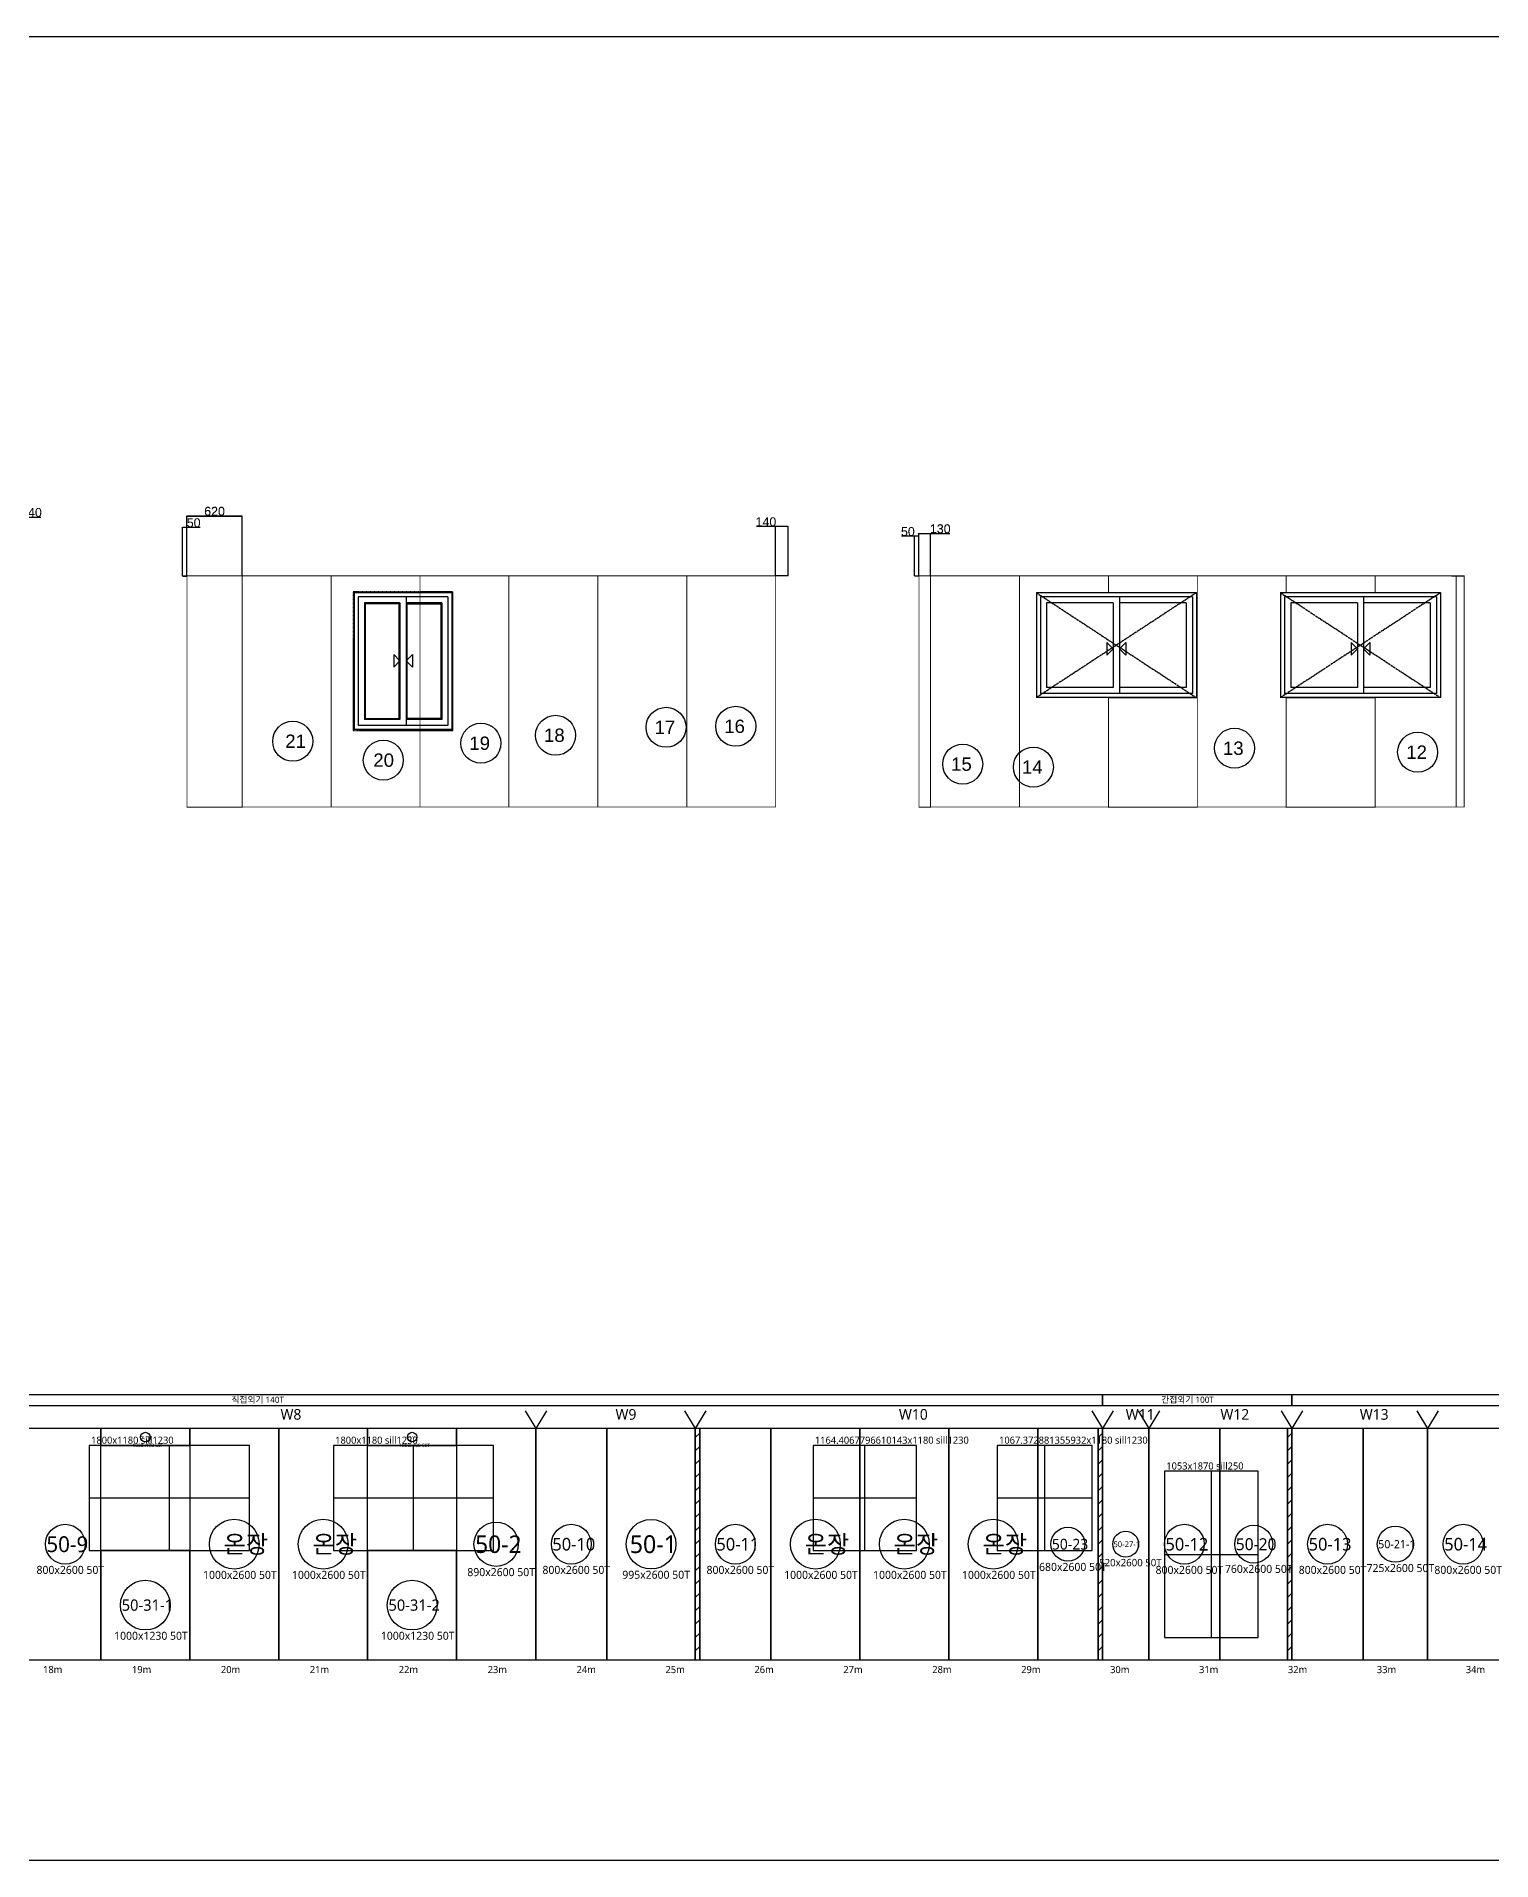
# Model space of a CAD drawing. Header units: millimetres. Extents: x 55547 to 190849, y 191990 to 326950.
# Drawn here: x 78426 to 94789, y 279763 to 300279 of the extents above; entities that cross this region are included whole.
import ezdxf
from ezdxf.enums import TextEntityAlignment as Align

# ---------------------------------------------------------------- set-up
doc = ezdxf.new("R2010")
doc.units = ezdxf.units.MM
doc.linetypes.add('CENTER2', pattern=[1.125, 0.75, -0.125, 0.125, -0.125])
doc.linetypes.add('HID', pattern=[3, 2, -1])
doc.layers.get('Defpoints').update_dxf_attribs({"color": 144})
for name, color, linetype in [('000_50T 1pcs', 3, 'Continuous'), ('000_90T 2pcs', 4, 'Continuous'), ('000_90T 갯수', 2, 'Continuous'), ('000_삭제분', 4, 'Continuous'), ('AA-DWXM-WIND', 4, 'Continuous'), ('ELEV_INSUL', 4, 'Continuous'), ('ELEV_INSUL_LAP', 30, 'Continuous'), ('ELEV_INSUL_TXT', 2, 'Continuous'), ('ELEV_OUTLINE', 7, 'Continuous'), ('ELEV_TEXT', 7, 'Continuous'), ('ELEV_WALL_DIV', 8, 'Continuous'), ('ELEV_WINDOW', 5, 'Continuous'), ('WID', 4, 'Continuous'), ('YE-E-DOOR', 4, 'Continuous')]:
    doc.layers.add(name, color=color, linetype=linetype)
doc.styles.add('ELEV_KR', font='malgun.ttf')
doc.styles.get("Standard").update_dxf_attribs({"font": 'arial.ttf'})
doc.dimstyles.new('ISO-25', dxfattribs={"dimtxt": 2.5, "dimasz": 2.5, "dimexe": 1.25, "dimexo": 0.625, "dimtad": 1, "dimtxsty": 'Standard', "dimcen": 2.5, "dimadec": 0, "dimazin": 0, "dimtfac": 1, "dimtmove": 0, "dimatfit": 3, "dimfxl": 1, "dimarcsym": 0})

# ---------------------------------------------------------------- blocks, each defined once
blk = doc.blocks.new('G$C6F4305BB')
at = {"layer": 'YE-E-DOOR', "color": 5}
for p, q in [((-1800, 1180), (0, 1180)), ((-1800, 1180), (-1800, 0)), ((0, 1180), (0, 0)), ((-1800, 0), (0, 0))]:
    blk.add_line(p, q, dxfattribs=at)
at = {"layer": 'YE-E-DOOR', "color": 8}
for p, q in [((-1755, 1135), (-45, 1135)), ((-1755, 1135), (-1755, 45)), ((-1685, 1065), (-1685, 115)), ((-1685, 1065), (-935, 1065)), ((-935, 1135), (-935, 45)), ((-865, 1065), (-115, 1065)), ((-865, 1065), (-865, 115)), ((-115, 1065), (-115, 115)), ((-45, 1135), (-45, 45)), ((-1755, 45), (-45, 45)), ((-1685, 115), (-935, 115)), ((-865, 115), (-115, 115))]:
    blk.add_line(p, q, dxfattribs=at)
for points in [[(-1006, 621), (-1006, 479), (-935, 550)], [(-794, 621), (-794, 479), (-865, 550)]]:
    blk.add_lwpolyline(points, close=True, dxfattribs=at)
blk = doc.blocks.new('*D598')
at = {"layer": '000_90T 2pcs', "color": 0, "lineweight": -2, "transparency": 16777216}
for p, q in [((88301, 294659), (88154, 294659)), ((88301, 294213), (88301, 294660)), ((88349, 294659), (88304, 294659)), ((88351, 294213), (88351, 294660))]:
    blk.add_line(p, q, dxfattribs=at)
at = {"layer": '000_90T 2pcs', "color": 0, "transparency": 16777216}
for points in [[(88304, 294659), (88304, 294658), (88301, 294659)], [(88349, 294659), (88349, 294658), (88351, 294659)]]:
    blk.add_solid(points, dxfattribs=at)
at = {"layer": 'Defpoints', "color": 0, "transparency": 16777216}
for p in [(88301, 294659), (88301, 294213), (88351, 294213)]:
    blk.add_point(p, dxfattribs=at)
at = {"layer": '000_90T 2pcs', "color": 0, "lineweight": 30, "transparency": 16777216, "insert": (88226, 294710), "char_height": 100, "attachment_point": 5}
blk.add_mtext('50', dxfattribs=at)
blk = doc.blocks.new('*D599')
at = {"layer": '000_90T 2pcs', "color": 0, "lineweight": -2, "transparency": 16777216}
for p, q in [((88351, 294214), (88351, 294691)), ((88354, 294690), (88479, 294690)), ((88481, 294213), (88481, 294691)), ((88481, 294690), (88696, 294690))]:
    blk.add_line(p, q, dxfattribs=at)
at = {"layer": '000_90T 2pcs', "color": 0, "transparency": 16777216}
for points in [[(88354, 294691), (88354, 294690), (88351, 294690)], [(88479, 294691), (88479, 294690), (88481, 294690)]]:
    blk.add_solid(points, dxfattribs=at)
at = {"layer": 'Defpoints', "color": 0, "transparency": 16777216}
for p in [(88481, 294690), (88351, 294213), (88481, 294213)]:
    blk.add_point(p, dxfattribs=at)
at = {"layer": '000_90T 2pcs', "color": 0, "lineweight": 30, "transparency": 16777216, "insert": (88590, 294742), "char_height": 100, "attachment_point": 5}
blk.add_mtext('130', dxfattribs=at)
blk = doc.blocks.new('*D600')
at = {"layer": '000_90T 2pcs', "color": 0, "lineweight": -2, "transparency": 16777216}
for p, q in [((86739, 294768), (86524, 294768)), ((86739, 294213), (86739, 294770)), ((86877, 294768), (86742, 294768)), ((86879, 294213), (86879, 294770))]:
    blk.add_line(p, q, dxfattribs=at)
at = {"layer": '000_90T 2pcs', "color": 0, "transparency": 16777216}
for points in [[(86742, 294769), (86742, 294768), (86739, 294768)], [(86877, 294769), (86877, 294768), (86879, 294768)]]:
    blk.add_solid(points, dxfattribs=at)
at = {"layer": 'Defpoints', "color": 0, "transparency": 16777216}
for p in [(86739, 294768), (86739, 294213), (86879, 294213)]:
    blk.add_point(p, dxfattribs=at)
at = {"layer": '000_90T 2pcs', "color": 0, "lineweight": 30, "transparency": 16777216, "insert": (86630, 294820), "char_height": 100, "attachment_point": 5}
blk.add_mtext('140', dxfattribs=at)
blk = doc.blocks.new('*D601')
at = {"layer": '000_90T 2pcs', "color": 0, "lineweight": -2, "transparency": 16777216}
for p, q in [((80069, 294213), (80069, 294759)), ((80072, 294758), (80117, 294758)), ((80119, 294213), (80119, 294759)), ((80119, 294758), (80266, 294758))]:
    blk.add_line(p, q, dxfattribs=at)
at = {"layer": '000_90T 2pcs', "color": 0, "transparency": 16777216}
for points in [[(80072, 294758), (80072, 294757), (80069, 294758)], [(80117, 294758), (80117, 294757), (80119, 294758)]]:
    blk.add_solid(points, dxfattribs=at)
at = {"layer": 'Defpoints', "color": 0, "transparency": 16777216}
for p in [(80119, 294758), (80069, 294213), (80119, 294213)]:
    blk.add_point(p, dxfattribs=at)
at = {"layer": '000_90T 2pcs', "color": 0, "lineweight": 30, "transparency": 16777216, "insert": (80194, 294809), "char_height": 100, "attachment_point": 5}
blk.add_mtext('50', dxfattribs=at)
blk = doc.blocks.new('*D602')
at = {"layer": '000_90T 2pcs', "color": 0, "lineweight": -2, "transparency": 16777216}
for p, q in [((80119, 294214), (80119, 294888)), ((80122, 294887), (80737, 294887)), ((80739, 294213), (80739, 294888))]:
    blk.add_line(p, q, dxfattribs=at)
at = {"layer": '000_90T 2pcs', "color": 0, "transparency": 16777216}
for points in [[(80122, 294887), (80122, 294886), (80119, 294887)], [(80737, 294887), (80737, 294886), (80739, 294887)]]:
    blk.add_solid(points, dxfattribs=at)
at = {"layer": 'Defpoints', "color": 0, "transparency": 16777216}
for p in [(80739, 294887), (80119, 294213), (80739, 294213)]:
    blk.add_point(p, dxfattribs=at)
at = {"layer": '000_90T 2pcs', "color": 0, "lineweight": 30, "transparency": 16777216, "insert": (80429, 294939), "char_height": 100, "attachment_point": 5}
blk.add_mtext('620', dxfattribs=at)
blk = doc.blocks.new('*D603')
at = {"layer": '000_50T 1pcs', "color": 0, "lineweight": -2, "transparency": 16777216}
for p, q in [((78121, 294213), (78121, 294874)), ((78124, 294873), (78259, 294873)), ((78261, 294213), (78261, 294874)), ((78261, 294873), (78476, 294873))]:
    blk.add_line(p, q, dxfattribs=at)
at = {"layer": '000_50T 1pcs', "color": 0, "transparency": 16777216}
for points in [[(78124, 294873), (78124, 294872), (78121, 294873)], [(78259, 294873), (78259, 294872), (78261, 294873)]]:
    blk.add_solid(points, dxfattribs=at)
at = {"layer": 'Defpoints', "color": 0, "transparency": 16777216}
for p in [(78261, 294873), (78121, 294213), (78261, 294213)]:
    blk.add_point(p, dxfattribs=at)
at = {"layer": '000_50T 1pcs', "color": 0, "lineweight": 30, "transparency": 16777216, "insert": (78370, 294925), "char_height": 100, "attachment_point": 5}
blk.add_mtext('140', dxfattribs=at)
blk = doc.blocks.new('*D541')
at = {"layer": '000_삭제분', "color": 0, "lineweight": -2, "transparency": 16777216}
for p, q in [((88351, 294211), (88351, 294689)), ((88354, 294688), (88479, 294688)), ((88481, 294211), (88481, 294689)), ((88481, 294688), (88696, 294688))]:
    blk.add_line(p, q, dxfattribs=at)
at = {"layer": '000_삭제분', "color": 0, "transparency": 16777216}
for points in [[(88354, 294688), (88354, 294687), (88351, 294688)], [(88479, 294688), (88479, 294687), (88481, 294688)]]:
    blk.add_solid(points, dxfattribs=at)
at = {"layer": 'Defpoints', "color": 0, "transparency": 16777216}
for p in [(88481, 294688), (88351, 294211), (88481, 294210)]:
    blk.add_point(p, dxfattribs=at)
at = {"layer": '000_삭제분', "color": 0, "lineweight": 30, "transparency": 16777216, "insert": (88590, 294739), "char_height": 100, "attachment_point": 5}
blk.add_mtext('130', dxfattribs=at)
blk = doc.blocks.new('*D542')
at = {"layer": '000_삭제분', "color": 0, "lineweight": -2, "transparency": 16777216}
for p, q in [((80119, 294211), (80119, 294886)), ((80122, 294884), (80737, 294884)), ((80739, 294211), (80739, 294886))]:
    blk.add_line(p, q, dxfattribs=at)
at = {"layer": '000_삭제분', "color": 0, "transparency": 16777216}
for points in [[(80122, 294885), (80122, 294884), (80119, 294884)], [(80737, 294885), (80737, 294884), (80739, 294884)]]:
    blk.add_solid(points, dxfattribs=at)
at = {"layer": 'Defpoints', "color": 0, "transparency": 16777216}
for p in [(80739, 294884), (80119, 294211), (80739, 294210)]:
    blk.add_point(p, dxfattribs=at)
at = {"layer": '000_삭제분', "color": 0, "lineweight": 30, "transparency": 16777216, "insert": (80429, 294936), "char_height": 100, "attachment_point": 5}
blk.add_mtext('620', dxfattribs=at)

msp = doc.modelspace()

# ---------------------------------------------------------------- linework, layer by layer
msp.add_lwpolyline([(55546.931, 300278.92), (141605.298, 300278.92), (141605.298, 279762.542), (55546.931, 279762.542)], close=True)
at = {"layer": '000_90T 2pcs', "lineweight": 30}
for points in [[(80069.118, 294212.666), (80119.118, 294212.666)], [(86879.118, 294212.666), (86739.118, 294212.666)], [(88301.01, 294212.666), (88351.01, 294212.666)], [(94341.01, 294212.666), (94481.01, 294212.666)]]:
    msp.add_lwpolyline(points, dxfattribs=at)
at = {"layer": '000_90T 2pcs', "lineweight": 30, "const_width": 10}
for points in [[(80119.118, 294212.666), (80739.118, 294212.666), (80739.118, 291612.666), (80119.118, 291612.666)], [(88351.01, 294212.666), (88481.01, 294212.666), (88481.01, 291612.666), (88351.01, 291612.666)], [(90481.01, 294212.666), (90481.01, 294022.666), (89671.01, 294022.666), (89671.01, 292842.666), (90481.01, 292842.666), (90481.01, 291612.666), (89481.01, 291612.666), (89481.01, 294212.666)], [(90481.01, 294212.666), (91481.01, 294212.666), (91481.01, 294022.553), (90481.01, 294022.666)], [(92481.01, 294212.666), (92481.01, 294022.666), (92416.01, 294022.666), (92416.01, 292842.666), (92481.01, 292842.666), (92481.01, 291612.666), (91481.01, 291612.666), (91481.01, 294212.666)], [(92481.01, 294212.666), (93481.01, 294212.666), (93481.01, 294022.666), (92481.01, 294022.666)], [(93481.01, 294212.666), (93481.01, 294022.666), (94216.01, 294022.666), (94216.01, 292842.666), (93481.01, 292842.666), (93481.01, 291612.666), (94481.01, 291612.666), (94481.01, 294212.666)], [(90481.01, 292842.666), (91481.01, 292842.666), (91481.01, 291612.666), (90481.01, 291612.666)], [(93481.01, 292842.666), (92481.01, 292842.666), (92481.01, 291612.666), (93481.01, 291612.666)]]:
    msp.add_lwpolyline(points, close=True, dxfattribs=at)
at = {"layer": '000_90T 2pcs', "const_width": 10}
for points in [[(81739.118, 294212.666), (81739.118, 291612.666), (80739.118, 291612.666), (80739.118, 294212.666)], [(82739.118, 294212.666), (82739.118, 291612.666), (81739.118, 291612.666), (81739.118, 294212.666)], [(83739.118, 294212.666), (83739.118, 291612.666), (82739.118, 291612.666), (82739.118, 294212.666)], [(84739.118, 294212.666), (84739.118, 291612.666), (83739.118, 291612.666), (83739.118, 294212.666)], [(85739.118, 294212.666), (85739.118, 291612.666), (84739.118, 291612.666), (84739.118, 294212.666)], [(86739.118, 294212.666), (86739.118, 291612.666), (85739.118, 291612.666), (85739.118, 294212.666)], [(89481.01, 294212.666), (89481.01, 291612.666), (88481.01, 291612.666), (88481.01, 294212.666)]]:
    msp.add_lwpolyline(points, close=True, dxfattribs=at)
at = {"layer": '000_90T 2pcs', "color": 1, "lineweight": 30, "const_width": 10}
msp.add_lwpolyline([(94481.01, 294212.666), (94391.01, 294212.666), (94391.01, 291612.666), (94481.01, 291612.666)], close=True, dxfattribs=at)
at = {"layer": '000_90T 갯수', "color": 2, "lineweight": 30}
for centre in [(81308.157, 292351.942), (84263.716, 292419.114), (85506.395, 292508.676), (86290.066, 292519.872), (82326.929, 292139.232), (83424.069, 292329.552), (91898.911, 292273.575), (93958.846, 292228.794), (88842.594, 292094.45), (89637.46, 292060.864)]:
    msp.add_circle(centre, 225, dxfattribs=at)
at = {"layer": '000_삭제분', "color": 1, "lineweight": 30, "elevation": 0}
msp.add_lwpolyline([(80069.118, 294210.166), (80119.118, 294210.166)], dxfattribs=at)
at = {"layer": '000_삭제분', "color": 1, "lineweight": 30, "const_width": 10, "elevation": 0}
for points in [[(80119.118, 294210.166), (80739.118, 294210.166), (80739.118, 291610.166), (80119.118, 291610.166)], [(88351.01, 294210.166), (88481.01, 294210.166), (88481.01, 291610.166), (88351.01, 291610.166)], [(90481.01, 294210.166), (91481.01, 294210.166), (91481.01, 294020.053), (90481.01, 294020.166)], [(92481.01, 294210.166), (93481.01, 294210.166), (93481.01, 294020.166), (92481.01, 294020.166)], [(90481.01, 292840.166), (91481.01, 292840.166), (91481.01, 291610.166), (90481.01, 291610.166)], [(93481.01, 292840.166), (92481.01, 292840.166), (92481.01, 291610.166), (93481.01, 291610.166)]]:
    msp.add_lwpolyline(points, close=True, dxfattribs=at)
at = {"layer": 'AA-DWXM-WIND'}
for p, q in [((83099.118, 294022.666), (81999.118, 294022.666)), ((81999.118, 294022.666), (81999.118, 292482.666)), ((83099.118, 294022.666), (83099.118, 292482.666)), ((83054.118, 293977.666), (82044.118, 293977.666)), ((82044.118, 293977.666), (82044.118, 292527.666)), ((82514.118, 293907.666), (82114.118, 293907.666)), ((82114.118, 293907.666), (82114.118, 292597.666)), ((82514.118, 293907.666), (82514.118, 292597.666)), ((82584.118, 293977.666), (82584.118, 292527.666)), ((82984.118, 293907.666), (82584.118, 293907.666)), ((82984.118, 293907.666), (82984.118, 292597.666)), ((83054.118, 293977.666), (83054.118, 292527.666)), ((82514.118, 292597.666), (82114.118, 292597.666)), ((82984.118, 292597.666), (82584.118, 292597.666)), ((83099.118, 292482.666), (81999.118, 292482.666)), ((83054.118, 292527.666), (82044.118, 292527.666))]:
    msp.add_line(p, q, dxfattribs=at)
at = {"layer": 'AA-DWXM-WIND', "color": 7, "linetype": 'HID'}
msp.add_lwpolyline([(83109.118, 294032.666), (81989.118, 294032.666), (81989.118, 292472.666), (83109.118, 292472.666)], close=True, dxfattribs=at)
at = {"layer": 'AA-DWXM-WIND', "color": 8, "linetype": 'Continuous'}
for points in [[(82504.118, 293897.666), (82124.118, 293897.666), (82124.118, 292607.666), (82504.118, 292607.666)], [(82974.118, 292607.666), (82594.118, 292607.666), (82594.118, 293897.666), (82974.118, 293897.666)]]:
    msp.add_lwpolyline(points, close=True, dxfattribs=at)
at = {"layer": 'ELEV_INSUL', "color": 30}
for p, q in [((90415.574, 285000.496), (71630.574, 285000.496)), ((90415.574, 284880.496), (90415.574, 285000.496)), ((100280.574, 285000.496), (92545.574, 285000.496)), ((92545.574, 285000.496), (92545.574, 284880.496)), ((71630.574, 284880.496), (90415.574, 284880.496)), ((92545.574, 284880.496), (100280.574, 284880.496))]:
    msp.add_line(p, q, dxfattribs=at)
at = {"layer": 'ELEV_INSUL', "color": 5}
for p, q in [((92545.574, 285000.496), (90415.574, 285000.496)), ((90415.574, 285000.496), (90415.574, 284880.496)), ((92545.574, 284880.496), (92545.574, 285000.496)), ((90415.574, 284880.496), (92545.574, 284880.496))]:
    msp.add_line(p, q, dxfattribs=at)
at = {"layer": 'ELEV_INSUL'}
for p, q in [((83920.574, 284820.496), (84040.574, 284620.496)), ((84160.574, 284820.496), (84040.574, 284620.496)), ((85715.574, 284820.496), (85835.574, 284620.496)), ((85955.574, 284820.496), (85835.574, 284620.496)), ((90295.574, 284820.496), (90415.574, 284620.496)), ((90535.574, 284820.496), (90415.574, 284620.496)), ((90815.574, 284820.496), (90935.574, 284620.496)), ((91055.574, 284820.496), (90935.574, 284620.496)), ((92425.574, 284820.496), (92545.574, 284620.496)), ((92665.574, 284820.496), (92545.574, 284620.496)), ((93950.574, 284820.496), (94070.574, 284620.496)), ((94190.574, 284820.496), (94070.574, 284620.496))]:
    msp.add_line(p, q, dxfattribs=at)
at = {"layer": 'ELEV_INSUL', "color": 6}
for p, q in [((79150.574, 284620.496), (78350.574, 284620.496)), ((79150.574, 282020.496), (79150.574, 284620.496)), ((80150.574, 284620.496), (79150.574, 284620.496)), ((79150.574, 284620.496), (79150.574, 284430.496)), ((81150.574, 284620.496), (80150.574, 284620.496)), ((80150.574, 284620.496), (80150.574, 282020.496)), ((80150.574, 284430.496), (80150.574, 284620.496)), ((81150.574, 282020.496), (81150.574, 284620.496)), ((82150.574, 284620.496), (81150.574, 284620.496)), ((81150.574, 284620.496), (81150.574, 282020.496)), ((82150.574, 282020.496), (82150.574, 284620.496)), ((83150.574, 284620.496), (82150.574, 284620.496)), ((82150.574, 284620.496), (82150.574, 284430.496)), ((84040.574, 284620.496), (83150.574, 284620.496)), ((83150.574, 284620.496), (83150.574, 282020.496)), ((83150.574, 284430.496), (83150.574, 284620.496)), ((84040.574, 282020.496), (84040.574, 284620.496)), ((84840.574, 284620.496), (84040.574, 284620.496)), ((84040.574, 284620.496), (84040.574, 282020.496)), ((84840.574, 282020.496), (84840.574, 284620.496)), ((85835.574, 284620.496), (84840.574, 284620.496)), ((84840.574, 284620.496), (84840.574, 282020.496)), ((85835.574, 282020.496), (85835.574, 284620.496)), ((86685.574, 284620.496), (85885.574, 284620.496)), ((85885.574, 284620.496), (85885.574, 282020.496)), ((86685.574, 282020.496), (86685.574, 284620.496)), ((87685.574, 284620.496), (86685.574, 284620.496)), ((86685.574, 284620.496), (86685.574, 282020.496)), ((87685.574, 282020.496), (87685.574, 284620.496)), ((88685.574, 284620.496), (87685.574, 284620.496)), ((87685.574, 284620.496), (87685.574, 282020.496)), ((88685.574, 282020.496), (88685.574, 284620.496)), ((89685.574, 284620.496), (88685.574, 284620.496)), ((88685.574, 284620.496), (88685.574, 282020.496)), ((89685.574, 282020.496), (89685.574, 284620.496)), ((90365.574, 284620.496), (89685.574, 284620.496)), ((89685.574, 284620.496), (89685.574, 282020.496)), ((90365.574, 282020.496), (90365.574, 284620.496)), ((90935.574, 284620.496), (90415.574, 284620.496)), ((90415.574, 284620.496), (90415.574, 282020.496)), ((90935.574, 282020.496), (90935.574, 284620.496)), ((91735.574, 284620.496), (90935.574, 284620.496)), ((90935.574, 284620.496), (90935.574, 282020.496)), ((91735.574, 282020.496), (91735.574, 284620.496)), ((92495.574, 284620.496), (91735.574, 284620.496)), ((91735.574, 284620.496), (91735.574, 282020.496)), ((92495.574, 282020.496), (92495.574, 284620.496)), ((93345.574, 284620.496), (92545.574, 284620.496)), ((92545.574, 284620.496), (92545.574, 282020.496)), ((93345.574, 282020.496), (93345.574, 284620.496)), ((94070.574, 284620.496), (93345.574, 284620.496)), ((93345.574, 284620.496), (93345.574, 282020.496)), ((94070.574, 282020.496), (94070.574, 284620.496)), ((94870.574, 284620.496), (94070.574, 284620.496)), ((94070.574, 284620.496), (94070.574, 282020.496)), ((79150.574, 284430.496), (80150.574, 284430.496)), ((82150.574, 284430.496), (83150.574, 284430.496)), ((80150.574, 283250.496), (79150.574, 283250.496)), ((79150.574, 283250.496), (79150.574, 282020.496)), ((80150.574, 282020.496), (80150.574, 283250.496)), ((83150.574, 283250.496), (82150.574, 283250.496)), ((82150.574, 283250.496), (82150.574, 282020.496)), ((83150.574, 282020.496), (83150.574, 283250.496)), ((78350.574, 282020.496), (79150.574, 282020.496)), ((79150.574, 282020.496), (80150.574, 282020.496)), ((80150.574, 282020.496), (81150.574, 282020.496)), ((81150.574, 282020.496), (82150.574, 282020.496)), ((82150.574, 282020.496), (83150.574, 282020.496)), ((83150.574, 282020.496), (84040.574, 282020.496)), ((84040.574, 282020.496), (84840.574, 282020.496)), ((84840.574, 282020.496), (85835.574, 282020.496)), ((85885.574, 282020.496), (86685.574, 282020.496)), ((86685.574, 282020.496), (87685.574, 282020.496)), ((87685.574, 282020.496), (88685.574, 282020.496)), ((88685.574, 282020.496), (89685.574, 282020.496)), ((89685.574, 282020.496), (90365.574, 282020.496)), ((90415.574, 282020.496), (90935.574, 282020.496)), ((90935.574, 282020.496), (91735.574, 282020.496)), ((91735.574, 282020.496), (92495.574, 282020.496)), ((92545.574, 282020.496), (93345.574, 282020.496)), ((93345.574, 282020.496), (94070.574, 282020.496)), ((94070.574, 282020.496), (94870.574, 282020.496))]:
    msp.add_line(p, q, dxfattribs=at)
at = {"layer": 'ELEV_INSUL_LAP'}
for p, q in [((85885.574, 284620.496), (85835.574, 284620.496)), ((85835.574, 284620.496), (85835.574, 282020.496)), ((85835.574, 284520.496), (85885.574, 284570.496)), ((85885.574, 282020.496), (85885.574, 284620.496)), ((90415.574, 284620.496), (90365.574, 284620.496)), ((90365.574, 284620.496), (90365.574, 282020.496)), ((90365.574, 284520.496), (90415.574, 284570.496)), ((90415.574, 282020.496), (90415.574, 284620.496)), ((92545.574, 284620.496), (92495.574, 284620.496)), ((92495.574, 284620.496), (92495.574, 282020.496)), ((92495.574, 284520.496), (92545.574, 284570.496)), ((92545.574, 282020.496), (92545.574, 284620.496)), ((85835.574, 284370.496), (85885.574, 284420.496)), ((90365.574, 284370.496), (90415.574, 284420.496)), ((92495.574, 284370.496), (92545.574, 284420.496)), ((85835.574, 284220.496), (85885.574, 284270.496)), ((90365.574, 284220.496), (90415.574, 284270.496)), ((92495.574, 284220.496), (92545.574, 284270.496)), ((85835.574, 284070.496), (85885.574, 284120.496)), ((85835.574, 283920.496), (85885.574, 283970.496)), ((90365.574, 284070.496), (90415.574, 284120.496)), ((90365.574, 283920.496), (90415.574, 283970.496)), ((92495.574, 284070.496), (92545.574, 284120.496)), ((92495.574, 283920.496), (92545.574, 283970.496)), ((85835.574, 283770.496), (85885.574, 283820.496)), ((90365.574, 283770.496), (90415.574, 283820.496)), ((92495.574, 283770.496), (92545.574, 283820.496)), ((85835.574, 283620.496), (85885.574, 283670.496)), ((90365.574, 283620.496), (90415.574, 283670.496)), ((92495.574, 283620.496), (92545.574, 283670.496)), ((85835.574, 283470.496), (85885.574, 283520.496)), ((85835.574, 283320.496), (85885.574, 283370.496)), ((90365.574, 283470.496), (90415.574, 283520.496)), ((90365.574, 283320.496), (90415.574, 283370.496)), ((92495.574, 283470.496), (92545.574, 283520.496)), ((92495.574, 283320.496), (92545.574, 283370.496)), ((85835.574, 283170.496), (85885.574, 283220.496)), ((90365.574, 283170.496), (90415.574, 283220.496)), ((92495.574, 283170.496), (92545.574, 283220.496)), ((85835.574, 283020.496), (85885.574, 283070.496)), ((90365.574, 283020.496), (90415.574, 283070.496)), ((92495.574, 283020.496), (92545.574, 283070.496)), ((85835.574, 282870.496), (85885.574, 282920.496)), ((85835.574, 282720.496), (85885.574, 282770.496)), ((90365.574, 282870.496), (90415.574, 282920.496)), ((90365.574, 282720.496), (90415.574, 282770.496)), ((92495.574, 282870.496), (92545.574, 282920.496)), ((92495.574, 282720.496), (92545.574, 282770.496)), ((85835.574, 282570.496), (85885.574, 282620.496)), ((90365.574, 282570.496), (90415.574, 282620.496)), ((92495.574, 282570.496), (92545.574, 282620.496)), ((85835.574, 282420.496), (85885.574, 282470.496)), ((85835.574, 282270.496), (85885.574, 282320.496)), ((90365.574, 282420.496), (90415.574, 282470.496)), ((90365.574, 282270.496), (90415.574, 282320.496)), ((92495.574, 282420.496), (92545.574, 282470.496)), ((92495.574, 282270.496), (92545.574, 282320.496)), ((85835.574, 282120.496), (85885.574, 282170.496)), ((90365.574, 282120.496), (90415.574, 282170.496)), ((92495.574, 282120.496), (92545.574, 282170.496)), ((85835.574, 282020.496), (85885.574, 282020.496)), ((90365.574, 282020.496), (90415.574, 282020.496)), ((92495.574, 282020.496), (92545.574, 282020.496))]:
    msp.add_line(p, q, dxfattribs=at)
at = {"layer": 'ELEV_INSUL_TXT', "color": 3}
for centre, radius in [((79650.574, 284525.496), 53.2), ((82650.574, 284525.496), 53.2), ((78750.574, 283320.496), 224), ((80650.574, 283320.496), 280), ((81650.574, 283320.496), 280), ((83595.574, 283320.496), 249.2), ((84440.574, 283320.496), 224), ((85338.074, 283320.496), 278.6), ((86285.574, 283320.496), 224), ((87185.574, 283320.496), 280), ((88185.574, 283320.496), 280), ((89185.574, 283320.496), 280), ((91335.574, 283320.496), 224), ((92945.574, 283320.496), 224), ((94470.574, 283320.496), 224), ((90025.574, 283320.496), 190.4), ((90675.574, 283320.496), 145.6), ((92115.574, 283320.496), 212.8), ((93708.074, 283320.496), 203), ((79650.574, 282635.496), 280), ((82650.574, 282635.496), 280)]:
    msp.add_circle(centre, radius, dxfattribs=at)
at = {"layer": 'ELEV_OUTLINE'}
for p, q in [((108440.574, 284620.496), (60500.574, 284620.496)), ((60500.574, 282020.496), (108440.574, 282020.496))]:
    msp.add_line(p, q, dxfattribs=at)
at = {"layer": 'ELEV_WALL_DIV'}
for p, q in [((84040.574, 282020.496), (84040.574, 284620.496)), ((85835.574, 282020.496), (85835.574, 284620.496)), ((90415.574, 282020.496), (90415.574, 284620.496)), ((90935.574, 282020.496), (90935.574, 284620.496)), ((92545.574, 282020.496), (92545.574, 284620.496)), ((94070.574, 282020.496), (94070.574, 284620.496))]:
    msp.add_line(p, q, dxfattribs=at)
at = {"layer": 'ELEV_WINDOW'}
for p, q in [((80820.574, 284430.496), (79020.574, 284430.496)), ((79020.574, 284430.496), (79020.574, 283250.496)), ((79920.574, 283250.496), (79920.574, 284430.496)), ((80820.574, 283250.496), (80820.574, 284430.496)), ((83565.574, 284430.496), (81765.574, 284430.496)), ((81765.574, 284430.496), (81765.574, 283250.496)), ((82665.574, 283250.496), (82665.574, 284430.496)), ((83565.574, 283250.496), (83565.574, 284430.496)), ((88324.494, 284430.496), (87160.087, 284430.496)), ((87160.087, 284430.496), (87160.087, 283250.496)), ((87742.29, 283250.496), (87742.29, 284430.496)), ((88324.494, 283250.496), (88324.494, 284430.496)), ((90299.134, 284430.496), (89231.761, 284430.496)), ((89231.761, 284430.496), (89231.761, 283250.496)), ((89765.447, 283250.496), (89765.447, 284430.496)), ((90299.134, 283250.496), (90299.134, 284430.496)), ((92165.324, 284140.496), (91112.324, 284140.496)), ((91112.324, 284140.496), (91112.324, 282270.496)), ((91638.824, 282270.496), (91638.824, 284140.496)), ((92165.324, 282270.496), (92165.324, 284140.496)), ((79020.574, 283840.496), (80820.574, 283840.496)), ((81765.574, 283840.496), (83565.574, 283840.496)), ((87160.087, 283840.496), (88324.494, 283840.496)), ((89231.761, 283840.496), (90299.134, 283840.496)), ((79020.574, 283250.496), (80820.574, 283250.496)), ((81765.574, 283250.496), (83565.574, 283250.496)), ((87160.087, 283250.496), (88324.494, 283250.496)), ((89231.761, 283250.496), (90299.134, 283250.496)), ((91112.324, 283205.496), (92165.324, 283205.496)), ((91112.324, 282270.496), (92165.324, 282270.496))]:
    msp.add_line(p, q, dxfattribs=at)
at = {"layer": 'WID', "color": 7}
for points in [[(82443.407, 293328.377), (82443.407, 293186.955), (82514.118, 293257.666)], [(82654.829, 293328.377), (82654.829, 293186.955), (82584.118, 293257.666)]]:
    msp.add_lwpolyline(points, close=True, dxfattribs=at)
at = {"layer": 'YE-E-DOOR', "color": 1, "linetype": 'CENTER2', "ltscale": 30}
for points in [[(91471.01, 294022.666), (89671.01, 292842.666)], [(89671.01, 294022.666), (91471.01, 292842.666)], [(94216.01, 294022.666), (92416.01, 292842.666)], [(92416.01, 294022.666), (94216.01, 292842.666)]]:
    msp.add_lwpolyline(points, dxfattribs=at)

# ---------------------------------------------------------------- block references
at = {"layer": 'YE-E-DOOR', "color": 5, "xscale": -1}
for p in [(89671.01, 292842.666), (92416.01, 292842.666)]:
    msp.add_blockref('G$C6F4305BB', p, dxfattribs=at)

# ---------------------------------------------------------------- texts
at = {"layer": '000_90T 갯수', "color": 2, "lineweight": 30}
for s, p in [('17', (85493.093, 292508.676)), ('16', (86276.866, 292519.872)), ('21', (81340.49, 292351.942)), ('19', (83410.46, 292329.552)), ('18', (84250.108, 292419.114)), ('20', (82330.817, 292139.232)), ('15', (88828.167, 292094.45)), ('13', (91885.609, 292273.575)), ('12', (93947.079, 292228.794)), ('14', (89624.773, 292060.864))]:
    msp.add_text(s, height=150, dxfattribs=at).set_placement(p, align=Align.MIDDLE_CENTER)
at = {"layer": 'ELEV_INSUL_TXT', "style": 'ELEV_KR'}
for s, height, p in [('직접외기 140T', 70, (80618.074, 284910.496)), ('간접외기 100T', 70, (91075.574, 284910.496)), ('1000x190 50T', 40, (79506.574, 284412.296)), ('1000x190 50T', 40, (82506.574, 284412.296)), ('520x2600 50T', 83.2, (90376.054, 283071.696)), ('800x2600 50T', 90, (78426.574, 282986.496)), ('1000x2600 50T', 90, (80299.574, 282930.496)), ('1000x2600 50T', 90, (81299.574, 282930.496)), ('890x2600 50T', 90, (83271.574, 282961.296)), ('800x2600 50T', 90, (84116.574, 282986.496)), ('995x2600 50T', 90, (85014.074, 282931.896)), ('800x2600 50T', 90, (85961.574, 282986.496)), ('1000x2600 50T', 90, (86834.574, 282930.496)), ('1000x2600 50T', 90, (87834.574, 282930.496)), ('1000x2600 50T', 90, (88834.574, 282930.496)), ('680x2600 50T', 90, (89701.574, 283020.096)), ('800x2600 50T', 90, (91011.574, 282986.496)), ('760x2600 50T', 90, (91791.574, 282997.696)), ('800x2600 50T', 90, (92621.574, 282986.496)), ('725x2600 50T', 90, (93384.074, 283007.496)), ('800x2600 50T', 90, (94146.574, 282986.496)), ('1000x1230 50T', 90, (79299.574, 282245.496)), ('1000x1230 50T', 90, (82299.574, 282245.496))]:
    msp.add_text(s, height=height, dxfattribs=at).set_placement(p)
at = {"layer": 'ELEV_INSUL_TXT', "color": 3, "style": 'ELEV_KR'}
for s, height, p in [('50-32-4', 24.0667, (79600.034, 284513.462)), ('50-32-5', 24.0667, (82600.034, 284513.462)), ('50-9', 177.3333, (78537.774, 283231.829)), ('온장', 200, (80530.574, 283220.496)), ('온장', 200, (81530.574, 283220.496)), ('50-2', 197.2833, (83358.834, 283221.854)), ('50-10', 141.8667, (84227.774, 283249.562)), ('50-1', 200, (85098.074, 283220.496)), ('50-11', 141.8667, (86072.774, 283249.562)), ('온장', 200, (87065.574, 283220.496)), ('온장', 200, (88065.574, 283220.496)), ('온장', 200, (89065.574, 283220.496)), ('50-23', 120.5867, (89844.694, 283260.202)), ('50-27-1', 65.8667, (90537.254, 283287.562)), ('50-12', 141.8667, (91122.774, 283249.562)), ('50-20', 134.7733, (91913.414, 283253.109)), ('50-13', 141.8667, (92732.774, 283249.562)), ('50-21-1', 91.8333, (93515.224, 283274.579)), ('50-14', 141.8667, (94257.774, 283249.562)), ('50-31-1', 126.6667, (79384.574, 282572.162)), ('50-31-2', 126.6667, (82384.574, 282572.162))]:
    msp.add_text(s, height=height, dxfattribs=at).set_placement(p)
at = {"layer": 'ELEV_TEXT', "style": 'ELEV_KR'}
for s, height, p in [('W8', 120, (81170.574, 284720.496)), ('W9', 120, (84938.074, 284720.496)), ('W10', 120, (88125.574, 284720.496)), ('W11', 120, (90675.574, 284720.496)), ('W12', 120, (91740.574, 284720.496)), ('W13', 120, (93308.074, 284720.496)), ('1800x1180 sill1230', 80, (79040.574, 284450.496)), ('1800x1180 sill1230', 80, (81785.574, 284450.496)), ('1164.4067796610143x1180 sill1230', 80, (87180.087, 284450.496)), ('1067.372881355932x1180 sill1230', 80, (89251.761, 284450.496)), ('1053x1870 sill250', 80, (91132.324, 284160.496)), ('18m', 80, (78500.574, 281870.496)), ('19m', 80, (79500.574, 281870.496)), ('20m', 80, (80500.574, 281870.496)), ('21m', 80, (81500.574, 281870.496)), ('22m', 80, (82500.574, 281870.496)), ('23m', 80, (83500.574, 281870.496)), ('24m', 80, (84500.574, 281870.496)), ('25m', 80, (85500.574, 281870.496)), ('26m', 80, (86500.574, 281870.496)), ('27m', 80, (87500.574, 281870.496)), ('28m', 80, (88500.574, 281870.496)), ('29m', 80, (89500.574, 281870.496)), ('30m', 80, (90500.574, 281870.496)), ('31m', 80, (91500.574, 281870.496)), ('32m', 80, (92500.574, 281870.496)), ('33m', 80, (93500.574, 281870.496)), ('34m', 80, (94500.574, 281870.496))]:
    msp.add_text(s, height=height, dxfattribs=at).set_placement(p)

# ---------------------------------------------------------------- dimensions: what is measured, and where the dimension line sits
at = {"layer": '000_50T 1pcs', "lineweight": 30}
dim = msp.add_linear_dim(base=(78261.188, 294872.858), p1=(78121.188, 294212.666), p2=(78261.188, 294212.666), angle=180, dimstyle='ISO-25', override={"dimtxt": 100}, dxfattribs=at)
dim.commit()
dim.dimension.update_dxf_attribs({"geometry": '*D603', "text_midpoint": (78369.907, 294924.54)})
at = {"layer": '000_90T 2pcs', "lineweight": 30}
for base, p1, p2, picture, middle in [((80119.118, 294757.683), (80069.118, 294212.666), (80119.118, 294212.666), '*D601', (80193.696, 294809.365)), ((80739.118, 294886.835), (80119.118, 294213.291), (80739.118, 294212.666), '*D602', (80429.118, 294938.517)), ((86739.118, 294768.394), (86879.118, 294212.666), (86739.118, 294212.666), '*D600', (86630.4, 294820.076)), ((88301.01, 294658.586), (88351.01, 294212.666), (88301.01, 294212.666), '*D598', (88226.432, 294710.268)), ((88481.01, 294690.178), (88351.01, 294213.291), (88481.01, 294212.666), '*D599', (88589.728, 294741.894))]:
    dim = msp.add_linear_dim(base=base, p1=p1, p2=p2, angle=180, dimstyle='ISO-25', override={"dimtxt": 100}, dxfattribs=at)
    dim.commit()
    dim.dimension.update_dxf_attribs({"geometry": picture, "text_midpoint": middle})
at = {"layer": '000_삭제분', "color": 1, "lineweight": 30}
for base, p1, p2, picture, middle in [((80739.118, 294884.335, 0), (80119.118, 294210.791, 0), (80739.118, 294210.166, 0), '*D542', (80429.118, 294936.017, 0)), ((88481.01, 294687.678, 0), (88351.01, 294210.791, 0), (88481.01, 294210.166, 0), '*D541', (88589.728, 294739.394, 0))]:
    dim = msp.add_linear_dim(base=base, p1=p1, p2=p2, angle=180, dimstyle='ISO-25', override={"dimtxt": 100}, dxfattribs=at)
    dim.commit()
    dim.dimension.update_dxf_attribs({"geometry": picture, "text_midpoint": middle})

doc.saveas('drawing.dxf')
